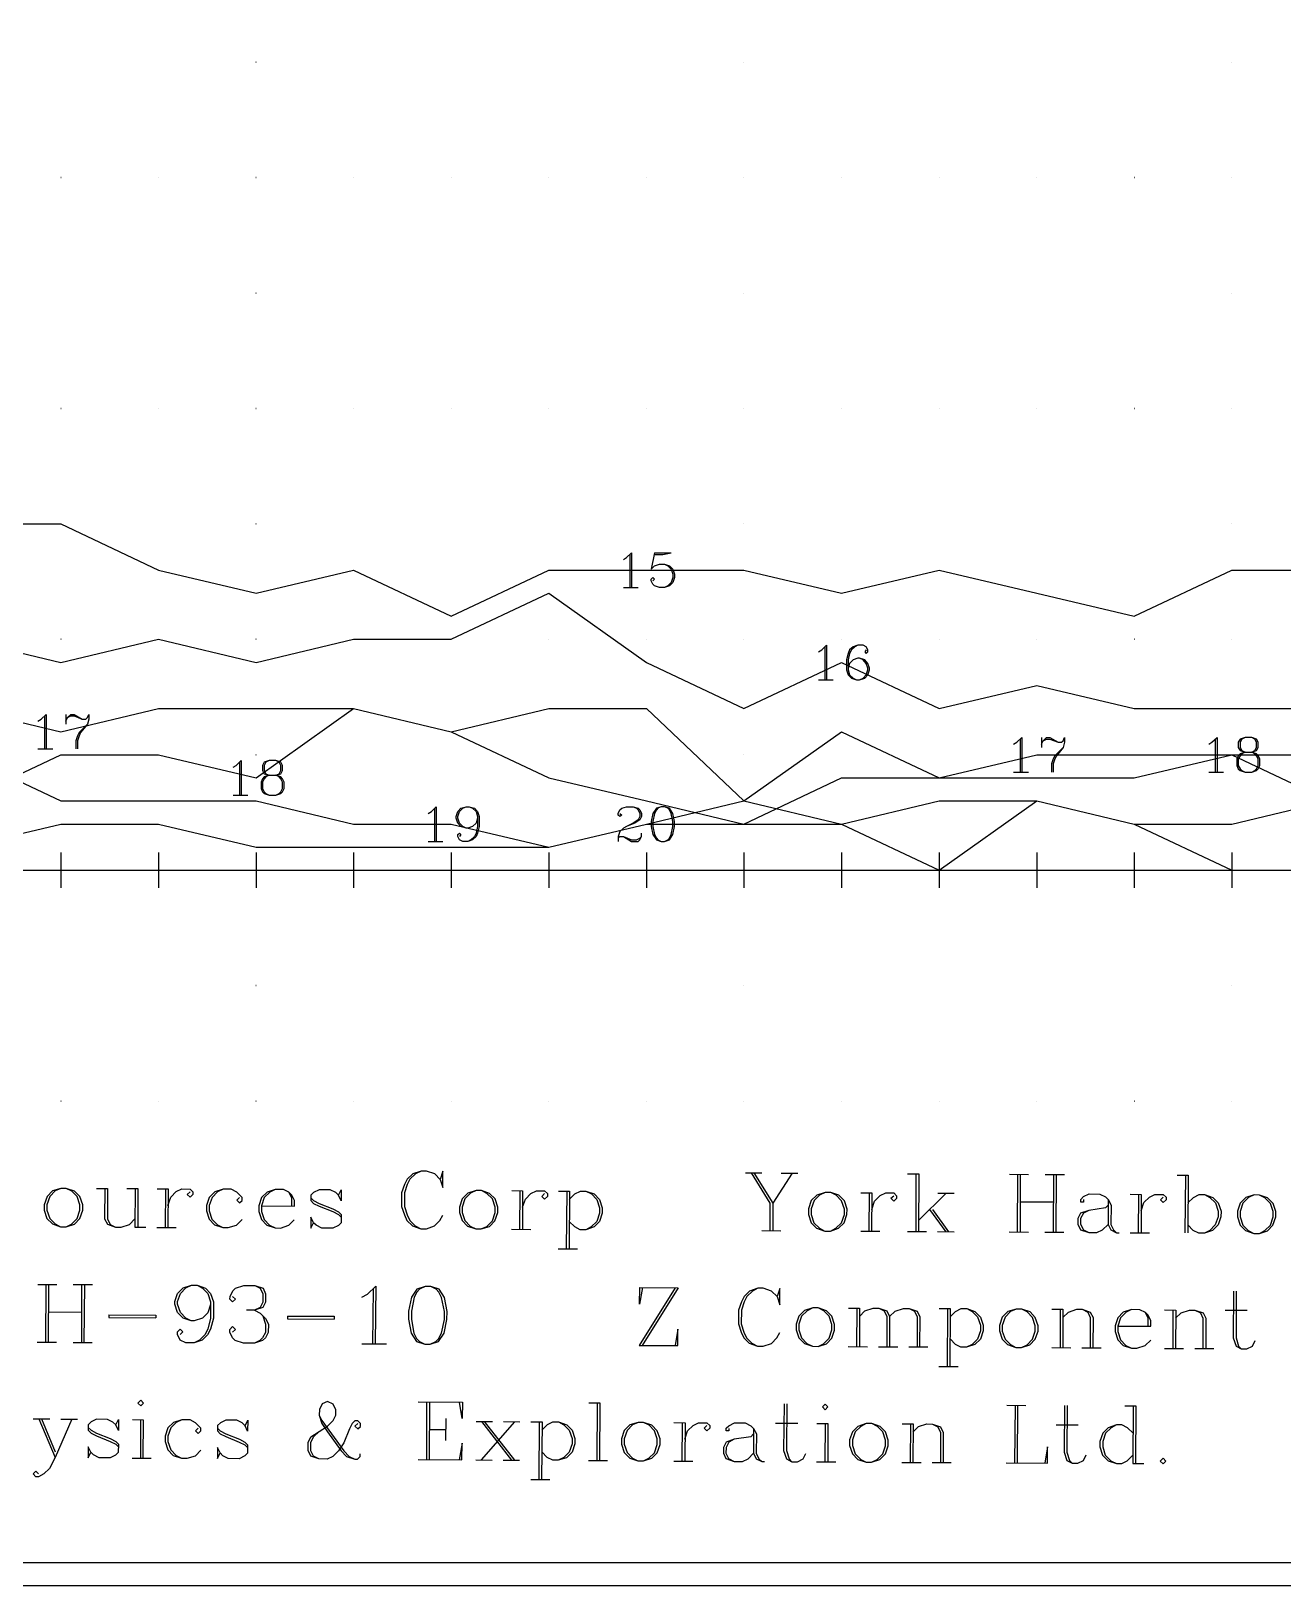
# Model space of a CAD drawing. Extents: x 10 to 200, y 0 to 250.
# Drawn here: x 98.9 to 153.1, y 0 to 67.3 of the extents above; entities that cross this region are included whole.
import ezdxf

# ---------------------------------------------------------------- set-up
doc = ezdxf.new("R2010")
doc.units = 0
doc.linetypes.add('1', pattern=[0])
for name, color, linetype in [('1', 7, '1'), ('2', 7, '1'), ('3', 7, '1')]:
    doc.layers.add(name, color=color, linetype=linetype)

msp = doc.modelspace()

# ---------------------------------------------------------------- linework, layer by layer
at = {"layer": '1'}
for p, q in [((124.79, 44.68), (124.79, 43.25)), ((125.86, 44.75), (125.72, 44.04)), ((125.86, 44.75), (126.58, 44.75)), ((124.51, 43.25), (125.15, 43.25)), ((133.24, 40.68), (133.24, 39.25)), ((132.96, 39.25), (133.6, 39.25)), ((100.37, 37.75), (100.37, 37.32)), ((99.44, 37.68), (99.44, 36.25)), ((141.69, 36.68), (141.69, 35.25)), ((142.62, 36.75), (142.62, 36.32)), ((150.14, 36.68), (150.14, 35.25)), ((99.15, 36.25), (99.8, 36.25)), ((107.89, 35.68), (107.89, 34.25)), ((141.41, 35.25), (142.05, 35.25)), ((149.86, 35.25), (150.5, 35.25)), ((107.61, 34.25), (108.25, 34.25)), ((116.34, 33.68), (116.34, 32.25)), ((100.15, 31.76), (100.15, 30.24)), ((104.38, 31.76), (104.38, 30.24)), ((108.61, 31.76), (108.61, 30.24)), ((112.83, 31.76), (112.83, 30.24)), ((116.06, 32.25), (116.7, 32.25)), ((117.06, 31.76), (117.06, 30.24)), ((121.28, 31.76), (121.28, 30.24)), ((125.51, 31.76), (125.51, 30.24)), ((129.73, 31.76), (129.73, 30.24)), ((133.96, 31.76), (133.96, 30.24)), ((138.18, 31.76), (138.18, 30.24)), ((142.41, 31.76), (142.41, 30.24)), ((146.63, 31.76), (146.63, 30.24)), ((150.86, 31.76), (150.86, 30.24)), ((99.39, 31), (100.92, 31)), ((103.62, 31), (105.14, 31)), ((107.84, 31), (109.37, 31)), ((112.07, 31), (113.59, 31)), ((116.29, 31), (117.82, 31)), ((120.52, 31), (122.04, 31)), ((124.75, 31), (126.27, 31)), ((128.97, 31), (130.49, 31)), ((133.2, 31), (134.72, 31)), ((137.42, 31), (138.94, 31)), ((141.65, 31), (143.17, 31)), ((145.87, 31), (147.4, 31)), ((150.1, 31), (151.62, 31))]:
    msp.add_line(p, q, dxfattribs=at)
for points in [[(95.93, 46), (100.15, 46), (104.38, 44), (108.61, 43), (112.83, 44), (117.06, 42), (121.28, 44), (125.51, 44), (129.73, 44), (133.96, 43), (138.18, 44), (142.41, 43), (146.63, 42), (150.86, 44), (155.08, 44), (159.31, 41), (163.54, 43), (167.76, 41), (171.99, 42), (176.21, 43), (180.44, 41), (184.66, 43), (188.89, 44), (191, 45)], [(124.51, 44.46), (124.65, 44.54), (124.86, 44.75), (124.86, 43.25)], [(125.86, 44.68), (126.22, 44.68), (126.58, 44.75)], [(125.72, 44.04), (125.86, 44.18), (126.08, 44.25), (126.29, 44.25), (126.51, 44.18), (126.65, 44.04), (126.72, 43.82), (126.72, 43.68), (126.65, 43.46), (126.51, 43.32), (126.29, 43.25), (126.08, 43.25), (125.86, 43.32), (125.79, 43.39), (125.72, 43.54), (125.72, 43.61), (125.79, 43.68), (125.86, 43.61), (125.79, 43.54)], [(126.29, 44.25), (126.44, 44.18), (126.58, 44.04), (126.65, 43.82), (126.65, 43.68), (126.58, 43.46), (126.44, 43.32), (126.29, 43.25)], [(95.93, 41), (100.15, 40), (104.38, 41), (108.61, 40), (112.83, 41), (117.06, 41), (121.28, 43), (125.51, 40), (129.73, 38), (133.96, 40), (138.18, 38), (142.41, 39), (146.63, 38), (150.86, 38), (155.08, 38), (159.31, 41), (163.54, 40), (167.76, 38), (171.99, 38), (176.21, 39), (180.44, 39), (184.66, 40), (188.89, 40), (191, 41)], [(132.96, 40.46), (133.1, 40.54), (133.31, 40.75), (133.31, 39.25)], [(135.03, 40.54), (134.96, 40.46), (135.03, 40.39), (135.1, 40.46), (135.1, 40.54), (135.03, 40.68), (134.89, 40.75), (134.67, 40.75), (134.46, 40.68), (134.31, 40.54), (134.24, 40.39), (134.17, 40.11), (134.17, 39.68), (134.24, 39.46), (134.39, 39.32), (134.6, 39.25), (134.74, 39.25), (134.96, 39.32), (135.1, 39.46), (135.17, 39.68), (135.17, 39.75), (135.1, 39.96), (134.96, 40.11), (134.74, 40.18), (134.67, 40.18), (134.46, 40.11), (134.31, 39.96), (134.24, 39.75)], [(134.67, 40.75), (134.53, 40.68), (134.39, 40.54), (134.31, 40.39), (134.24, 40.11), (134.24, 39.68), (134.31, 39.46), (134.46, 39.32), (134.6, 39.25)], [(134.74, 39.25), (134.89, 39.32), (135.03, 39.46), (135.1, 39.68), (135.1, 39.75), (135.03, 39.96), (134.89, 40.11), (134.74, 40.18)], [(95.93, 38), (100.15, 37), (104.38, 38), (108.61, 38), (112.83, 38), (117.06, 37), (121.28, 38), (125.51, 38), (129.73, 34), (133.96, 37), (138.18, 35), (142.41, 36), (146.63, 36), (150.86, 36), (155.08, 36), (159.31, 36), (163.54, 35), (167.76, 36), (171.99, 34), (176.21, 37), (180.44, 36), (184.66, 36), (188.89, 36), (191, 38)], [(95.93, 34), (100.15, 36), (104.38, 36), (108.61, 35), (112.83, 38), (117.06, 37), (121.28, 35), (125.51, 34), (129.73, 33), (133.96, 35), (138.18, 35), (142.41, 35), (146.63, 35), (150.86, 36), (155.08, 34), (159.31, 36), (163.54, 34), (167.76, 34), (171.99, 35), (176.21, 34), (180.44, 35), (184.66, 34), (188.89, 35), (191, 36)], [(99.15, 37.46), (99.3, 37.54), (99.51, 37.75), (99.51, 36.25)], [(100.37, 37.46), (100.44, 37.61), (100.58, 37.75), (100.73, 37.75), (101.08, 37.54), (101.23, 37.54), (101.3, 37.61), (101.37, 37.75)], [(101.37, 37.75), (101.37, 37.54), (101.3, 37.32), (101.01, 36.96), (100.94, 36.82), (100.87, 36.61), (100.87, 36.25)], [(100.44, 37.61), (100.58, 37.68), (100.73, 37.68), (101.08, 37.54)], [(101.3, 37.32), (100.94, 36.96), (100.87, 36.82), (100.8, 36.61), (100.8, 36.25)], [(141.41, 36.46), (141.55, 36.54), (141.77, 36.75), (141.77, 35.25)], [(142.62, 36.46), (142.69, 36.61), (142.84, 36.75), (142.98, 36.75), (143.34, 36.54), (143.48, 36.54), (143.55, 36.61), (143.62, 36.75)], [(142.69, 36.61), (142.84, 36.68), (142.98, 36.68), (143.34, 36.54)], [(143.62, 36.75), (143.62, 36.54), (143.55, 36.32), (143.27, 35.96), (143.19, 35.82), (143.12, 35.61), (143.12, 35.25)], [(149.86, 36.46), (150, 36.54), (150.22, 36.75), (150.22, 35.25)], [(151.43, 36.75), (151.22, 36.68), (151.14, 36.54), (151.14, 36.32), (151.22, 36.18), (151.43, 36.11), (151.72, 36.11), (151.93, 36.18), (152, 36.32), (152, 36.54), (151.93, 36.68), (151.72, 36.75), (151.43, 36.75)], [(151.43, 36.75), (151.29, 36.68), (151.22, 36.54), (151.22, 36.32), (151.29, 36.18), (151.43, 36.11)], [(151.72, 36.11), (151.86, 36.18), (151.93, 36.32), (151.93, 36.54), (151.86, 36.68), (151.72, 36.75)], [(95.93, 36), (100.15, 34), (104.38, 34), (108.61, 34), (112.83, 33), (117.06, 33), (121.28, 32), (125.51, 33), (129.73, 33), (133.96, 33), (138.18, 34), (142.41, 34), (146.63, 33), (150.86, 33), (155.08, 34), (159.31, 33), (163.54, 34), (167.76, 33), (171.99, 34), (176.21, 33), (180.44, 33), (184.66, 34), (188.89, 32), (191, 34)], [(107.61, 35.46), (107.75, 35.54), (107.96, 35.75), (107.96, 34.25)], [(109.18, 35.75), (108.96, 35.68), (108.89, 35.54), (108.89, 35.32), (108.96, 35.18), (109.18, 35.11), (109.46, 35.11), (109.68, 35.18), (109.75, 35.32), (109.75, 35.54), (109.68, 35.68), (109.46, 35.75), (109.18, 35.75)], [(109.18, 35.75), (109.03, 35.68), (108.96, 35.54), (108.96, 35.32), (109.03, 35.18), (109.18, 35.11)], [(109.46, 35.11), (109.61, 35.18), (109.68, 35.32), (109.68, 35.54), (109.61, 35.68), (109.46, 35.75)], [(143.55, 36.32), (143.19, 35.96), (143.12, 35.82), (143.05, 35.61), (143.05, 35.25)], [(151.43, 36.11), (151.22, 36.04), (151.14, 35.96), (151.07, 35.82), (151.07, 35.54), (151.14, 35.39), (151.22, 35.32), (151.43, 35.25), (151.72, 35.25), (151.93, 35.32), (152, 35.39), (152.07, 35.54), (152.07, 35.82), (152, 35.96), (151.93, 36.04), (151.72, 36.11)], [(151.43, 36.11), (151.29, 36.04), (151.22, 35.96), (151.14, 35.82), (151.14, 35.54), (151.22, 35.39), (151.29, 35.32), (151.43, 35.25)], [(151.72, 35.25), (151.86, 35.32), (151.93, 35.39), (152, 35.54), (152, 35.82), (151.93, 35.96), (151.86, 36.04), (151.72, 36.11)], [(109.18, 35.11), (108.96, 35.04), (108.89, 34.96), (108.82, 34.82), (108.82, 34.54), (108.89, 34.39), (108.96, 34.32), (109.18, 34.25), (109.46, 34.25), (109.68, 34.32), (109.75, 34.39), (109.82, 34.54), (109.82, 34.82), (109.75, 34.96), (109.68, 35.04), (109.46, 35.11)], [(109.18, 35.11), (109.03, 35.04), (108.96, 34.96), (108.89, 34.82), (108.89, 34.54), (108.96, 34.39), (109.03, 34.32), (109.18, 34.25)], [(109.46, 34.25), (109.61, 34.32), (109.68, 34.39), (109.75, 34.54), (109.75, 34.82), (109.68, 34.96), (109.61, 35.04), (109.46, 35.11)], [(95.93, 32), (100.15, 33), (104.38, 33), (108.61, 32), (112.83, 32), (117.06, 32), (121.28, 32), (125.51, 33), (129.73, 34), (133.96, 33), (138.18, 31), (142.41, 34), (146.63, 33), (150.86, 31), (155.08, 31), (159.31, 33), (163.54, 32), (167.76, 33), (171.99, 32), (176.21, 33), (180.44, 33), (184.66, 33), (188.89, 32), (191, 33)], [(116.06, 33.46), (116.2, 33.54), (116.41, 33.75), (116.41, 32.25)], [(118.2, 33.25), (118.13, 33.04), (117.98, 32.89), (117.77, 32.82), (117.7, 32.82), (117.48, 32.89), (117.34, 33.04), (117.27, 33.25), (117.27, 33.32), (117.34, 33.54), (117.48, 33.68), (117.7, 33.75), (117.84, 33.75), (118.06, 33.68), (118.2, 33.54), (118.27, 33.32), (118.27, 32.89), (118.2, 32.61), (118.13, 32.46), (117.98, 32.32), (117.77, 32.25), (117.56, 32.25), (117.41, 32.32), (117.34, 32.46), (117.34, 32.54), (117.41, 32.61), (117.48, 32.54), (117.41, 32.46)], [(117.7, 32.82), (117.56, 32.89), (117.41, 33.04), (117.34, 33.25), (117.34, 33.32), (117.41, 33.54), (117.56, 33.68), (117.7, 33.75)], [(117.84, 33.75), (117.98, 33.68), (118.13, 33.54), (118.2, 33.32), (118.2, 32.89), (118.13, 32.61), (118.06, 32.46), (117.91, 32.32), (117.77, 32.25)], [(124.36, 33.46), (124.44, 33.39), (124.36, 33.32), (124.29, 33.39), (124.29, 33.46), (124.36, 33.61), (124.44, 33.68), (124.65, 33.75), (124.94, 33.75), (125.15, 33.68), (125.22, 33.61), (125.29, 33.46), (125.29, 33.32), (125.22, 33.18), (125.01, 33.04), (124.65, 32.89), (124.51, 32.82), (124.36, 32.68), (124.29, 32.46), (124.29, 32.25)], [(124.94, 33.75), (125.08, 33.68), (125.15, 33.61), (125.22, 33.46), (125.22, 33.32), (125.15, 33.18), (124.94, 33.04), (124.65, 32.89)], [(126.15, 33.75), (125.94, 33.68), (125.79, 33.46), (125.72, 33.11), (125.72, 32.89), (125.79, 32.54), (125.94, 32.32), (126.15, 32.25), (126.29, 32.25), (126.51, 32.32), (126.65, 32.54), (126.72, 32.89), (126.72, 33.11), (126.65, 33.46), (126.51, 33.68), (126.29, 33.75), (126.15, 33.75)], [(126.15, 33.75), (126.01, 33.68), (125.94, 33.61), (125.86, 33.46), (125.79, 33.11), (125.79, 32.89), (125.86, 32.54), (125.94, 32.39), (126.01, 32.32), (126.15, 32.25)], [(126.29, 32.25), (126.44, 32.32), (126.51, 32.39), (126.58, 32.54), (126.65, 32.89), (126.65, 33.11), (126.58, 33.46), (126.51, 33.61), (126.44, 33.68), (126.29, 33.75)], [(124.29, 32.39), (124.36, 32.46), (124.51, 32.46), (124.86, 32.32), (125.08, 32.32), (125.22, 32.39), (125.29, 32.46)], [(124.51, 32.46), (124.86, 32.25), (125.15, 32.25), (125.22, 32.32), (125.29, 32.46), (125.29, 32.61)], [(95.93, 31), (100.15, 31), (104.38, 31), (108.61, 31), (112.83, 31), (117.06, 31), (121.28, 31), (125.51, 31), (129.73, 31), (133.96, 31), (138.18, 31), (142.41, 31), (146.63, 31), (150.86, 31), (155.08, 31), (159.31, 31), (163.54, 31), (167.76, 31), (171.99, 31), (176.21, 31), (180.44, 31), (184.66, 31), (188.89, 31), (191, 31)]]:
    msp.add_lwpolyline(points, dxfattribs=at)
at = {"layer": '2'}
for p, q in [((129.8, 17.89), (130.51, 17.89)), ((131.82, 17.88), (130.98, 16.58)), ((131.35, 17.88), (132.06, 17.88)), ((136.82, 17.85), (137.3, 17.85)), ((137.18, 17.85), (137.17, 15.35)), ((137.3, 17.85), (137.29, 15.35)), ((141.23, 17.83), (142.06, 17.82)), ((141.58, 17.83), (141.57, 15.33)), ((141.7, 17.83), (141.69, 15.33)), ((142.78, 17.82), (143.61, 17.82)), ((143.13, 17.82), (143.12, 15.32)), ((143.25, 17.82), (143.24, 15.32)), ((148.49, 17.79), (148.97, 17.79)), ((148.85, 17.79), (148.83, 15.29)), ((148.97, 17.79), (148.95, 15.29)), ((101.7, 17.22), (102.18, 17.21)), ((103.01, 17.21), (103.49, 17.21)), ((103.37, 17.21), (103.36, 15.54)), ((103.49, 17.21), (103.48, 15.54)), ((104.32, 17.2), (104.8, 17.2)), ((104.68, 17.2), (104.67, 15.53)), ((104.8, 17.2), (104.79, 15.53)), ((119.68, 17.12), (120.15, 17.11)), ((120.03, 17.11), (120.02, 15.45)), ((120.15, 17.11), (120.14, 15.45)), ((121.7, 17.1), (122.18, 17.1)), ((122.06, 17.1), (122.04, 14.6)), ((122.18, 17.1), (122.16, 14.6)), ((134.79, 17.03), (135.27, 17.03)), ((135.15, 17.03), (135.14, 15.36)), ((135.27, 17.03), (135.26, 15.36)), ((138.49, 17.01), (137.29, 15.83)), ((138.13, 17.01), (138.84, 17.01)), ((146.46, 16.97), (146.94, 16.96)), ((146.82, 16.96), (146.81, 15.3)), ((146.94, 16.96), (146.93, 15.3)), ((137.77, 16.3), (138.48, 15.34)), ((137.89, 16.3), (138.59, 15.34)), ((141.7, 16.64), (143.13, 16.63)), ((103.36, 15.54), (103.83, 15.54)), ((104.31, 15.53), (105.14, 15.53)), ((119.67, 15.45), (120.5, 15.44)), ((130.5, 15.39), (131.33, 15.38)), ((134.79, 15.36), (135.62, 15.36)), ((136.81, 15.35), (137.64, 15.35)), ((138.12, 15.35), (138.83, 15.34)), ((141.21, 15.33), (142.05, 15.32)), ((142.76, 15.32), (143.59, 15.32)), ((146.45, 15.3), (147.29, 15.29)), ((121.69, 14.6), (122.52, 14.6)), ((99.15, 13.06), (99.98, 13.06)), ((99.5, 13.06), (99.49, 10.56)), ((99.62, 13.06), (99.61, 10.56)), ((100.69, 13.05), (101.53, 13.05)), ((101.05, 13.05), (101.04, 10.55)), ((101.17, 13.05), (101.15, 10.55)), ((113.67, 12.86), (113.65, 10.48)), ((126.76, 12.91), (125.2, 10.42)), ((126.88, 12.91), (125.32, 10.42)), ((99.61, 11.87), (101.04, 11.86)), ((134.26, 12.03), (134.74, 12.03)), ((134.62, 12.03), (134.61, 10.37)), ((134.74, 12.03), (134.73, 10.36)), ((138.19, 12.01), (138.66, 12.01)), ((138.54, 12.01), (138.53, 9.51)), ((138.66, 12.01), (138.65, 9.51)), ((143.07, 11.98), (143.54, 11.98)), ((143.43, 11.98), (143.42, 10.32)), ((143.54, 11.98), (143.54, 10.32)), ((147.95, 11.96), (148.43, 11.95)), ((148.31, 11.96), (148.3, 10.29)), ((148.43, 11.95), (148.42, 10.29)), ((150.57, 11.94), (151.52, 11.94)), ((99.13, 10.56), (99.96, 10.56)), ((100.68, 10.55), (101.51, 10.55)), ((113.18, 10.49), (114.25, 10.48)), ((134.25, 10.37), (135.08, 10.36)), ((135.56, 10.36), (136.39, 10.36)), ((136.87, 10.35), (137.7, 10.35)), ((143.06, 10.32), (143.89, 10.31)), ((144.37, 10.31), (145.2, 10.31)), ((147.94, 10.29), (148.77, 10.29)), ((149.25, 10.28), (150.08, 10.28)), ((138.17, 9.51), (139.01, 9.51)), ((115.99, 7.97), (115.98, 5.47)), ((116.11, 7.97), (116.1, 5.47)), ((123.01, 7.93), (123.49, 7.93)), ((123.37, 7.93), (123.36, 5.43)), ((123.49, 7.93), (123.48, 5.43)), ((141.11, 7.83), (141.94, 7.82)), ((141.47, 7.83), (141.45, 5.33)), ((141.58, 7.83), (141.57, 5.33)), ((146.23, 7.8), (146.7, 7.8)), ((146.58, 7.8), (146.57, 5.3)), ((146.7, 7.8), (146.69, 5.3)), ((98.96, 7.23), (99.68, 7.23)), ((99.2, 7.23), (99.9, 5.56)), ((99.32, 7.23), (99.91, 5.8)), ((100.15, 7.22), (100.87, 7.22)), ((103.25, 7.21), (103.72, 7.2)), ((103.6, 7.21), (103.6, 5.54)), ((103.72, 7.2), (103.71, 5.54)), ((116.1, 6.78), (116.82, 6.77)), ((116.82, 7.25), (116.81, 6.3)), ((118.13, 7.12), (118.84, 7.12)), ((119.79, 7.11), (118.36, 5.46)), ((118.37, 7.12), (119.67, 5.45)), ((118.49, 7.12), (119.79, 5.45)), ((119.32, 7.12), (120.03, 7.11)), ((120.51, 7.11), (120.99, 7.11)), ((120.87, 7.11), (120.85, 4.61)), ((120.99, 7.11), (120.97, 4.61)), ((126.7, 7.08), (127.18, 7.07)), ((127.06, 7.07), (127.05, 5.41)), ((127.18, 7.07), (127.17, 5.41)), ((131.1, 7.05), (132.06, 7.05)), ((132.89, 7.04), (133.37, 7.04)), ((133.25, 7.04), (133.24, 5.37)), ((133.37, 7.04), (133.36, 5.37)), ((136.58, 7.02), (137.06, 7.02)), ((136.94, 7.02), (136.93, 5.35)), ((137.06, 7.02), (137.05, 5.35)), ((143.25, 6.98), (144.2, 6.98)), ((103.24, 5.54), (104.07, 5.54)), ((118.12, 5.46), (118.83, 5.45)), ((119.31, 5.45), (120.02, 5.45)), ((123, 5.43), (123.83, 5.43)), ((126.69, 5.41), (127.52, 5.4)), ((132.88, 5.37), (133.71, 5.37)), ((136.57, 5.35), (137.4, 5.35)), ((137.88, 5.35), (138.71, 5.34)), ((146.57, 5.3), (147.05, 5.3)), ((120.5, 4.61), (121.33, 4.61))]:
    msp.add_line(p, q, dxfattribs=at)
for points in [[(11, 1), (11, 249), (199, 249), (199, 1), (11, 1)], [(108.61, 66), (108.6, 66), (108.6, 66), (108.61, 66), (108.61, 66)], [(129.73, 66), (129.73, 66), (129.73, 66), (129.73, 66), (129.73, 66)], [(150.86, 66), (150.86, 66), (150.86, 66), (150.86, 66), (150.86, 66)], [(100.16, 61), (100.15, 61), (100.15, 61), (100.16, 61), (100.16, 61)], [(104.38, 61), (104.38, 61), (104.38, 61), (104.38, 61), (104.38, 61)], [(108.61, 61), (108.6, 61), (108.6, 61), (108.61, 61), (108.61, 61)], [(108.61, 61), (108.6, 61), (108.6, 61), (108.61, 61), (108.61, 61)], [(112.83, 61), (112.83, 61), (112.83, 61), (112.83, 61), (112.83, 61)], [(117.06, 61), (117.05, 61), (117.05, 61), (117.06, 61), (117.06, 61)], [(121.28, 61), (121.28, 61), (121.28, 61), (121.28, 61), (121.28, 61)], [(125.51, 61), (125.51, 61), (125.51, 61), (125.51, 61), (125.51, 61)], [(129.73, 61), (129.73, 61), (129.73, 61), (129.73, 61), (129.73, 61)], [(129.73, 61), (129.73, 61), (129.73, 61), (129.73, 61), (129.73, 61)], [(133.96, 61), (133.96, 61), (133.96, 61), (133.96, 61), (133.96, 61)], [(138.18, 61), (138.18, 61), (138.18, 61), (138.18, 61), (138.18, 61)], [(142.41, 61), (142.41, 61), (142.41, 61), (142.41, 61), (142.41, 61)], [(146.64, 61), (146.63, 61), (146.63, 61), (146.64, 61), (146.64, 61)], [(150.86, 61), (150.86, 61), (150.86, 61), (150.86, 61), (150.86, 61)], [(150.86, 61), (150.86, 61), (150.86, 61), (150.86, 61), (150.86, 61)], [(108.61, 56), (108.6, 56), (108.6, 56), (108.61, 56), (108.61, 56)], [(129.73, 56), (129.73, 56), (129.73, 56), (129.73, 56), (129.73, 56)], [(150.86, 56), (150.86, 56), (150.86, 56), (150.86, 56), (150.86, 56)], [(100.16, 51), (100.15, 51), (100.15, 51), (100.16, 51), (100.16, 51)], [(104.38, 51), (104.38, 51), (104.38, 51), (104.38, 51), (104.38, 51)], [(108.61, 51), (108.6, 51), (108.6, 51), (108.61, 51), (108.61, 51)], [(108.61, 51), (108.6, 51), (108.6, 51), (108.61, 51), (108.61, 51)], [(112.83, 51), (112.83, 51), (112.83, 51), (112.83, 51), (112.83, 51)], [(117.06, 51), (117.05, 51), (117.05, 51), (117.06, 51), (117.06, 51)], [(121.28, 51), (121.28, 51), (121.28, 51), (121.28, 51), (121.28, 51)], [(125.51, 51), (125.51, 51), (125.51, 51), (125.51, 51), (125.51, 51)], [(129.73, 51), (129.73, 51), (129.73, 51), (129.73, 51), (129.73, 51)], [(129.73, 51), (129.73, 51), (129.73, 51), (129.73, 51), (129.73, 51)], [(133.96, 51), (133.96, 51), (133.96, 51), (133.96, 51), (133.96, 51)], [(138.18, 51), (138.18, 51), (138.18, 51), (138.18, 51), (138.18, 51)], [(142.41, 51), (142.41, 51), (142.41, 51), (142.41, 51), (142.41, 51)], [(146.64, 51), (146.63, 51), (146.63, 51), (146.64, 51), (146.64, 51)], [(150.86, 51), (150.86, 51), (150.86, 51), (150.86, 51), (150.86, 51)], [(150.86, 51), (150.86, 51), (150.86, 51), (150.86, 51), (150.86, 51)], [(108.61, 46), (108.6, 46), (108.6, 46), (108.61, 46), (108.61, 46)], [(129.73, 46), (129.73, 46), (129.73, 46), (129.73, 46), (129.73, 46)], [(150.86, 46), (150.86, 46), (150.86, 46), (150.86, 46), (150.86, 46)], [(100.16, 41), (100.15, 41), (100.15, 41), (100.16, 41), (100.16, 41)], [(104.38, 41), (104.38, 41), (104.38, 41), (104.38, 41), (104.38, 41)], [(108.61, 41), (108.6, 41), (108.6, 41), (108.61, 41), (108.61, 41)], [(108.61, 41), (108.6, 41), (108.6, 41), (108.61, 41), (108.61, 41)], [(112.83, 41), (112.83, 41), (112.83, 41), (112.83, 41), (112.83, 41)], [(117.06, 41), (117.05, 41), (117.05, 41), (117.06, 41), (117.06, 41)], [(121.28, 41), (121.28, 41), (121.28, 41), (121.28, 41), (121.28, 41)], [(125.51, 41), (125.51, 41), (125.51, 41), (125.51, 41), (125.51, 41)], [(129.73, 41), (129.73, 41), (129.73, 41), (129.73, 41), (129.73, 41)], [(129.73, 41), (129.73, 41), (129.73, 41), (129.73, 41), (129.73, 41)], [(133.96, 41), (133.96, 41), (133.96, 41), (133.96, 41), (133.96, 41)], [(138.18, 41), (138.18, 41), (138.18, 41), (138.18, 41), (138.18, 41)], [(142.41, 41), (142.41, 41), (142.41, 41), (142.41, 41), (142.41, 41)], [(146.64, 41), (146.63, 41), (146.63, 41), (146.64, 41), (146.64, 41)], [(150.86, 41), (150.86, 41), (150.86, 41), (150.86, 41), (150.86, 41)], [(150.86, 41), (150.86, 41), (150.86, 41), (150.86, 41), (150.86, 41)], [(108.61, 36), (108.6, 36), (108.6, 36), (108.61, 36), (108.61, 36)], [(129.73, 36), (129.73, 36), (129.73, 36), (129.73, 36), (129.73, 36)], [(150.86, 36), (150.86, 36), (150.86, 36), (150.86, 36), (150.86, 36)], [(100.16, 31), (100.15, 31), (100.15, 31), (100.16, 31), (100.16, 31)], [(104.38, 31), (104.38, 31), (104.38, 31), (104.38, 31), (104.38, 31)], [(108.61, 31), (108.6, 31), (108.6, 31), (108.61, 31), (108.61, 31)], [(108.61, 31), (108.6, 31), (108.6, 31), (108.61, 31), (108.61, 31)], [(112.83, 31), (112.83, 31), (112.83, 31), (112.83, 31), (112.83, 31)], [(117.06, 31), (117.05, 31), (117.05, 31), (117.06, 31), (117.06, 31)], [(121.28, 31), (121.28, 31), (121.28, 31), (121.28, 31), (121.28, 31)], [(125.51, 31), (125.51, 31), (125.51, 31), (125.51, 31), (125.51, 31)], [(129.73, 31), (129.73, 31), (129.73, 31), (129.73, 31), (129.73, 31)], [(129.73, 31), (129.73, 31), (129.73, 31), (129.73, 31), (129.73, 31)], [(133.96, 31), (133.96, 31), (133.96, 31), (133.96, 31), (133.96, 31)], [(138.18, 31), (138.18, 31), (138.18, 31), (138.18, 31), (138.18, 31)], [(142.41, 31), (142.41, 31), (142.41, 31), (142.41, 31), (142.41, 31)], [(146.64, 31), (146.63, 31), (146.63, 31), (146.64, 31), (146.64, 31)], [(150.86, 31), (150.86, 31), (150.86, 31), (150.86, 31), (150.86, 31)], [(150.86, 31), (150.86, 31), (150.86, 31), (150.86, 31), (150.86, 31)], [(108.61, 26), (108.6, 26), (108.6, 26), (108.61, 26), (108.61, 26)], [(129.73, 26), (129.73, 26), (129.73, 26), (129.73, 26), (129.73, 26)], [(150.86, 26), (150.86, 26), (150.86, 26), (150.86, 26), (150.86, 26)], [(100.16, 21), (100.15, 21), (100.15, 21), (100.16, 21), (100.16, 21)], [(104.38, 21), (104.38, 21), (104.38, 21), (104.38, 21), (104.38, 21)], [(108.61, 21), (108.6, 21), (108.6, 21), (108.61, 21), (108.61, 21)], [(108.61, 21), (108.6, 21), (108.6, 21), (108.61, 21), (108.61, 21)], [(112.83, 21), (112.83, 21), (112.83, 21), (112.83, 21), (112.83, 21)], [(117.06, 21), (117.05, 21), (117.05, 21), (117.06, 21), (117.06, 21)], [(121.28, 21), (121.28, 21), (121.28, 21), (121.28, 21), (121.28, 21)], [(125.51, 21), (125.51, 21), (125.51, 21), (125.51, 21), (125.51, 21)], [(129.73, 21), (129.73, 21), (129.73, 21), (129.73, 21), (129.73, 21)], [(129.73, 21), (129.73, 21), (129.73, 21), (129.73, 21), (129.73, 21)], [(133.96, 21), (133.96, 21), (133.96, 21), (133.96, 21), (133.96, 21)], [(138.18, 21), (138.18, 21), (138.18, 21), (138.18, 21), (138.18, 21)], [(142.41, 21), (142.41, 21), (142.41, 21), (142.41, 21), (142.41, 21)], [(146.64, 21), (146.63, 21), (146.63, 21), (146.64, 21), (146.64, 21)], [(150.86, 21), (150.86, 21), (150.86, 21), (150.86, 21), (150.86, 21)], [(150.86, 21), (150.86, 21), (150.86, 21), (150.86, 21), (150.86, 21)], [(116.58, 17.61), (116.7, 17.25), (116.7, 17.97), (116.58, 17.61), (116.35, 17.85), (115.99, 17.97), (115.75, 17.97), (115.39, 17.85), (115.15, 17.62), (115.03, 17.38), (114.91, 17.02), (114.91, 16.43), (115.03, 16.07), (115.14, 15.83), (115.38, 15.59), (115.74, 15.47), (115.98, 15.47), (116.33, 15.59), (116.57, 15.82), (116.69, 16.06)], [(115.75, 17.97), (115.51, 17.85), (115.27, 17.62), (115.15, 17.38), (115.03, 17.02), (115.03, 16.43), (115.15, 16.07), (115.26, 15.83), (115.5, 15.59), (115.74, 15.47)], [(130.04, 17.89), (130.86, 16.58), (130.86, 15.39)], [(130.16, 17.89), (130.98, 16.58), (130.98, 15.39)], [(100.15, 17.22), (99.79, 17.11), (99.56, 16.87), (99.43, 16.51), (99.43, 16.28), (99.55, 15.92), (99.79, 15.68), (100.14, 15.56), (100.38, 15.56), (100.74, 15.67), (100.98, 15.91), (101.1, 16.27), (101.1, 16.5), (100.98, 16.86), (100.75, 17.1), (100.39, 17.22), (100.15, 17.22)], [(100.15, 17.22), (99.91, 17.11), (99.67, 16.87), (99.55, 16.51), (99.55, 16.28), (99.67, 15.92), (99.91, 15.68), (100.14, 15.56)], [(100.38, 15.56), (100.62, 15.67), (100.86, 15.91), (100.98, 16.27), (100.98, 16.51), (100.86, 16.86), (100.63, 17.1), (100.39, 17.22)], [(102.06, 17.21), (102.05, 15.9), (102.17, 15.67), (102.52, 15.54), (102.76, 15.54), (103.12, 15.66), (103.36, 15.9)], [(102.18, 17.21), (102.17, 15.9), (102.29, 15.66), (102.52, 15.54)], [(104.79, 16.48), (104.91, 16.84), (105.15, 17.08), (105.39, 17.2), (105.75, 17.19), (105.87, 17.07), (105.87, 16.95), (105.75, 16.84), (105.63, 16.96), (105.75, 17.07)], [(107.89, 16.82), (107.77, 16.71), (107.89, 16.59), (108.01, 16.7), (108.01, 16.82), (107.77, 17.06), (107.53, 17.18), (107.18, 17.19), (106.82, 17.07), (106.58, 16.83), (106.46, 16.47), (106.46, 16.24), (106.57, 15.88), (106.81, 15.64), (107.17, 15.52), (107.4, 15.52), (107.76, 15.63), (108, 15.87)], [(107.18, 17.19), (106.94, 17.07), (106.7, 16.83), (106.58, 16.47), (106.58, 16.24), (106.69, 15.88), (106.93, 15.64), (107.17, 15.52)], [(108.84, 16.46), (110.27, 16.45), (110.27, 16.69), (110.15, 16.93), (110.03, 17.05), (109.8, 17.17), (109.44, 17.17), (109.08, 17.06), (108.84, 16.82), (108.72, 16.46), (108.72, 16.22), (108.84, 15.87), (109.07, 15.63), (109.43, 15.51), (109.67, 15.5), (110.02, 15.62), (110.26, 15.86)], [(109.44, 17.17), (109.2, 17.05), (108.96, 16.82), (108.84, 16.46), (108.84, 16.22), (108.95, 15.87), (109.19, 15.63), (109.43, 15.51)], [(110.15, 16.45), (110.15, 16.81), (110.03, 17.05)], [(112.17, 16.92), (112.29, 17.16), (112.29, 16.68), (112.17, 16.92), (112.06, 17.04), (111.82, 17.16), (111.34, 17.16), (111.1, 17.04), (110.98, 16.93), (110.98, 16.69), (111.1, 16.57), (111.34, 16.45), (111.93, 16.21), (112.17, 16.09), (112.29, 15.97)], [(118.13, 17.12), (117.77, 17.01), (117.53, 16.77), (117.41, 16.41), (117.41, 16.18), (117.53, 15.82), (117.76, 15.58), (118.12, 15.46), (118.36, 15.46), (118.71, 15.57), (118.95, 15.81), (119.08, 16.17), (119.08, 16.4), (118.96, 16.76), (118.72, 17), (118.37, 17.12), (118.13, 17.12)], [(118.13, 17.12), (117.89, 17.01), (117.65, 16.77), (117.53, 16.41), (117.53, 16.18), (117.64, 15.82), (117.88, 15.58), (118.12, 15.46)], [(118.36, 15.46), (118.6, 15.57), (118.84, 15.81), (118.96, 16.17), (118.96, 16.41), (118.84, 16.76), (118.6, 17), (118.37, 17.12)], [(120.15, 16.4), (120.27, 16.75), (120.51, 16.99), (120.75, 17.11), (121.1, 17.11), (121.22, 16.99), (121.22, 16.87), (121.1, 16.75), (120.98, 16.87), (121.1, 16.99)], [(122.17, 16.74), (122.41, 16.98), (122.65, 17.1), (122.89, 17.1), (123.25, 16.98), (123.48, 16.74), (123.6, 16.38), (123.6, 16.14), (123.48, 15.78), (123.24, 15.55), (122.88, 15.43), (122.64, 15.43), (122.41, 15.55), (122.17, 15.79)], [(122.89, 17.1), (123.13, 16.98), (123.36, 16.74), (123.48, 16.38), (123.48, 16.14), (123.36, 15.79), (123.12, 15.55), (122.88, 15.43)], [(133.25, 17.04), (132.89, 16.92), (132.65, 16.69), (132.53, 16.33), (132.53, 16.09), (132.64, 15.73), (132.88, 15.49), (133.24, 15.37), (133.48, 15.37), (133.83, 15.49), (134.07, 15.73), (134.19, 16.08), (134.2, 16.32), (134.08, 16.68), (133.84, 16.92), (133.49, 17.04), (133.25, 17.04)], [(133.25, 17.04), (133.01, 16.92), (132.77, 16.69), (132.65, 16.33), (132.65, 16.09), (132.76, 15.73), (133, 15.49), (133.24, 15.37)], [(133.48, 15.37), (133.71, 15.49), (133.95, 15.73), (134.08, 16.08), (134.08, 16.32), (133.96, 16.68), (133.72, 16.92), (133.49, 17.04)], [(135.27, 16.31), (135.39, 16.67), (135.63, 16.91), (135.87, 17.02), (136.22, 17.02), (136.34, 16.9), (136.34, 16.78), (136.22, 16.67), (136.1, 16.79), (136.22, 16.9)], [(144.44, 16.74), (144.44, 16.62), (144.32, 16.62), (144.32, 16.74), (144.44, 16.86), (144.68, 16.98), (145.15, 16.97), (145.39, 16.85), (145.51, 16.73), (145.63, 16.49), (145.62, 15.66), (145.74, 15.42), (145.86, 15.3)], [(146.93, 16.25), (147.05, 16.61), (147.29, 16.84), (147.53, 16.96), (147.89, 16.96), (148.01, 16.84), (148.01, 16.72), (147.89, 16.6), (147.77, 16.72), (147.89, 16.84)], [(148.96, 16.59), (149.2, 16.83), (149.44, 16.95), (149.68, 16.95), (150.03, 16.83), (150.27, 16.59), (150.39, 16.23), (150.38, 15.99), (150.26, 15.64), (150.02, 15.4), (149.67, 15.28), (149.43, 15.28), (149.19, 15.4), (148.95, 15.64)], [(149.68, 16.95), (149.91, 16.83), (150.15, 16.59), (150.27, 16.23), (150.27, 15.99), (150.14, 15.64), (149.9, 15.4), (149.67, 15.28)], [(151.82, 16.94), (151.46, 16.82), (151.22, 16.58), (151.1, 16.23), (151.1, 15.99), (151.22, 15.63), (151.45, 15.39), (151.81, 15.27), (152.05, 15.27), (152.4, 15.38), (152.64, 15.62), (152.77, 15.98), (152.77, 16.22), (152.65, 16.57), (152.41, 16.81), (152.06, 16.93), (151.82, 16.94)], [(151.82, 16.94), (151.58, 16.82), (151.34, 16.58), (151.22, 16.22), (151.22, 15.99), (151.33, 15.63), (151.57, 15.39), (151.81, 15.27)], [(152.05, 15.27), (152.29, 15.39), (152.53, 15.62), (152.65, 15.98), (152.65, 16.22), (152.53, 16.57), (152.29, 16.81), (152.06, 16.93)], [(110.98, 16.81), (111.1, 16.69), (111.34, 16.57), (111.93, 16.33), (112.17, 16.2), (112.29, 16.09), (112.29, 15.73), (112.17, 15.61), (111.93, 15.49), (111.45, 15.49), (111.21, 15.62), (111.1, 15.73), (110.98, 15.97), (110.98, 15.5), (111.1, 15.73)], [(145.51, 16.49), (145.39, 16.38), (144.67, 16.26), (144.31, 16.14), (144.19, 15.91), (144.19, 15.67), (144.31, 15.43), (144.67, 15.31), (145.02, 15.31), (145.26, 15.42), (145.5, 15.66)], [(144.67, 16.26), (144.43, 16.14), (144.31, 15.91), (144.31, 15.67), (144.43, 15.43), (144.67, 15.31)], [(145.51, 16.73), (145.5, 15.66), (145.62, 15.42), (145.86, 15.3), (145.98, 15.3)], [(106.64, 12.19), (106.52, 11.83), (106.28, 11.6), (105.92, 11.48), (105.8, 11.48), (105.45, 11.6), (105.21, 11.84), (105.09, 12.2), (105.09, 12.32), (105.21, 12.67), (105.45, 12.91), (105.81, 13.03), (106.05, 13.02), (106.41, 12.9), (106.64, 12.66), (106.76, 12.31), (106.76, 11.59), (106.63, 11.12), (106.51, 10.88), (106.27, 10.64), (105.92, 10.53), (105.56, 10.53), (105.32, 10.65), (105.2, 10.89), (105.21, 11.01), (105.32, 11.12), (105.44, 11), (105.32, 10.89)], [(105.8, 11.48), (105.57, 11.6), (105.33, 11.84), (105.21, 12.2), (105.21, 12.32), (105.33, 12.67), (105.57, 12.91), (105.81, 13.03)], [(106.05, 13.02), (106.29, 12.9), (106.52, 12.67), (106.64, 12.31), (106.64, 11.59), (106.52, 11.12), (106.39, 10.88), (106.16, 10.64), (105.92, 10.53)], [(107.59, 12.54), (107.71, 12.42), (107.59, 12.3), (107.47, 12.42), (107.48, 12.54), (107.6, 12.78), (107.72, 12.9), (108.07, 13.01), (108.55, 13.01), (108.91, 12.89), (109.02, 12.65), (109.02, 12.29), (108.9, 12.06), (108.54, 11.94), (108.19, 11.94)], [(108.55, 13.01), (108.79, 12.89), (108.9, 12.65), (108.9, 12.29), (108.78, 12.06), (108.54, 11.94)], [(113.19, 12.51), (113.43, 12.63), (113.79, 12.98), (113.77, 10.48)], [(115.93, 12.97), (115.57, 12.85), (115.33, 12.5), (115.21, 11.9), (115.21, 11.55), (115.32, 10.95), (115.56, 10.59), (115.92, 10.47), (116.15, 10.47), (116.51, 10.59), (116.75, 10.94), (116.87, 11.54), (116.88, 11.89), (116.76, 12.49), (116.53, 12.85), (116.17, 12.97), (115.93, 12.97)], [(115.93, 12.97), (115.69, 12.85), (115.57, 12.73), (115.45, 12.5), (115.33, 11.9), (115.33, 11.54), (115.44, 10.95), (115.56, 10.71), (115.68, 10.59), (115.92, 10.47)], [(116.15, 10.47), (116.39, 10.59), (116.51, 10.7), (116.63, 10.94), (116.76, 11.54), (116.76, 11.89), (116.64, 12.49), (116.52, 12.73), (116.41, 12.85), (116.17, 12.97)], [(125.34, 12.92), (125.21, 12.2), (125.22, 12.92), (126.88, 12.91)], [(131.17, 12.53), (131.28, 12.17), (131.29, 12.88), (131.17, 12.53), (130.93, 12.77), (130.57, 12.89), (130.34, 12.89), (129.98, 12.77), (129.74, 12.54), (129.62, 12.3), (129.5, 11.94), (129.49, 11.35), (129.61, 10.99), (129.73, 10.75), (129.96, 10.51), (130.32, 10.39), (130.56, 10.39), (130.92, 10.5), (131.16, 10.74), (131.28, 10.98)], [(130.34, 12.89), (130.1, 12.77), (129.86, 12.53), (129.74, 12.3), (129.62, 11.94), (129.61, 11.35), (129.73, 10.99), (129.85, 10.75), (130.08, 10.51), (130.32, 10.39)], [(150.93, 12.77), (150.92, 10.75), (151.04, 10.39), (151.27, 10.27), (151.51, 10.27), (151.75, 10.39), (151.87, 10.63)], [(151.05, 12.77), (151.04, 10.75), (151.15, 10.39), (151.27, 10.27)], [(102.23, 11.74), (104.26, 11.73), (104.26, 11.61)], [(102.23, 11.74), (102.23, 11.62), (104.26, 11.61)], [(108.54, 11.94), (108.78, 11.82), (109.02, 11.58), (109.14, 11.34), (109.13, 10.98), (109.01, 10.75), (108.89, 10.63), (108.54, 10.51), (108.06, 10.51), (107.7, 10.63), (107.58, 10.75), (107.47, 10.99), (107.47, 11.11), (107.59, 11.23), (107.71, 11.11), (107.59, 10.99)], [(108.9, 11.7), (109.02, 11.34), (109.01, 10.98), (108.89, 10.75), (108.77, 10.63), (108.54, 10.51)], [(109.97, 11.69), (111.99, 11.68), (111.99, 11.56)], [(109.97, 11.69), (109.97, 11.57), (111.99, 11.56)], [(132.71, 12.04), (132.35, 11.93), (132.11, 11.69), (131.99, 11.33), (131.99, 11.09), (132.11, 10.74), (132.35, 10.5), (132.7, 10.38), (132.94, 10.37), (133.3, 10.49), (133.54, 10.73), (133.66, 11.08), (133.66, 11.32), (133.54, 11.68), (133.31, 11.92), (132.95, 12.04), (132.71, 12.04)], [(132.71, 12.04), (132.47, 11.92), (132.23, 11.69), (132.11, 11.33), (132.11, 11.09), (132.23, 10.74), (132.46, 10.5), (132.7, 10.38)], [(132.94, 10.37), (133.18, 10.49), (133.42, 10.73), (133.54, 11.09), (133.54, 11.32), (133.42, 11.68), (133.19, 11.92), (132.95, 12.04)], [(134.73, 11.67), (134.97, 11.91), (135.33, 12.03), (135.57, 12.03), (135.92, 11.91), (136.04, 11.67), (136.04, 10.36)], [(135.57, 12.03), (135.81, 11.91), (135.92, 11.67), (135.92, 10.36)], [(136.04, 11.67), (136.28, 11.9), (136.64, 12.02), (136.88, 12.02), (137.23, 11.9), (137.35, 11.66), (137.34, 10.35)], [(136.88, 12.02), (137.12, 11.9), (137.23, 11.66), (137.23, 10.35)], [(138.66, 11.65), (138.9, 11.89), (139.14, 12.01), (139.38, 12.01), (139.73, 11.88), (139.97, 11.64), (140.09, 11.29), (140.09, 11.05), (139.97, 10.69), (139.73, 10.46), (139.37, 10.34), (139.13, 10.34), (138.89, 10.46), (138.66, 10.7)], [(139.38, 12.01), (139.62, 11.88), (139.85, 11.65), (139.97, 11.29), (139.97, 11.05), (139.85, 10.69), (139.61, 10.46), (139.37, 10.34)], [(141.52, 11.99), (141.16, 11.88), (140.92, 11.64), (140.8, 11.28), (140.8, 11.05), (140.92, 10.69), (141.15, 10.45), (141.51, 10.33), (141.75, 10.33), (142.11, 10.44), (142.35, 10.68), (142.47, 11.04), (142.47, 11.27), (142.35, 11.63), (142.12, 11.87), (141.76, 11.99), (141.52, 11.99)], [(141.52, 11.99), (141.28, 11.88), (141.04, 11.64), (140.92, 11.28), (140.92, 11.04), (141.04, 10.69), (141.27, 10.45), (141.51, 10.33)], [(141.75, 10.33), (141.99, 10.44), (142.23, 10.68), (142.35, 11.04), (142.35, 11.27), (142.23, 11.63), (142, 11.87), (141.76, 11.99)], [(143.54, 11.62), (143.78, 11.86), (144.14, 11.98), (144.38, 11.98), (144.73, 11.86), (144.85, 11.62), (144.84, 10.31)], [(144.38, 11.98), (144.62, 11.86), (144.73, 11.62), (144.73, 10.31)], [(145.92, 11.25), (147.35, 11.25), (147.35, 11.48), (147.23, 11.72), (147.12, 11.84), (146.88, 11.96), (146.52, 11.97), (146.16, 11.85), (145.92, 11.61), (145.8, 11.26), (145.8, 11.02), (145.92, 10.66), (146.15, 10.42), (146.51, 10.3), (146.75, 10.3), (147.11, 10.41), (147.35, 10.65)], [(146.52, 11.97), (146.28, 11.85), (146.04, 11.61), (145.92, 11.25), (145.92, 11.02), (146.04, 10.66), (146.27, 10.42), (146.51, 10.3)], [(147.23, 11.25), (147.23, 11.6), (147.12, 11.84)], [(148.42, 11.6), (148.66, 11.83), (149.02, 11.95), (149.26, 11.95), (149.62, 11.83), (149.73, 11.59), (149.73, 10.28)], [(149.26, 11.95), (149.5, 11.83), (149.61, 11.59), (149.61, 10.28)], [(125.2, 10.42), (126.87, 10.41), (126.87, 11.12), (126.75, 10.41)], [(103.61, 8.04), (103.49, 7.92), (103.61, 7.8), (103.73, 7.92), (103.61, 8.04)], [(113.01, 7.03), (112.89, 6.92), (113.01, 6.8), (113.13, 6.91), (113.13, 7.03), (113.01, 7.15), (112.89, 7.15), (112.77, 7.03), (112.65, 6.8), (112.41, 6.2), (112.17, 5.85), (111.93, 5.61), (111.69, 5.49), (111.33, 5.5), (110.98, 5.62), (110.86, 5.86), (110.86, 6.21), (110.98, 6.45), (111.7, 6.92), (111.94, 7.16), (112.06, 7.4), (112.06, 7.63), (111.94, 7.87), (111.7, 7.99), (111.47, 7.88), (111.35, 7.64), (111.34, 7.4), (111.46, 7.04), (111.7, 6.68), (112.29, 5.85), (112.52, 5.61), (112.88, 5.49), (113, 5.49), (113.12, 5.6), (113.12, 5.72)], [(115.63, 7.97), (117.54, 7.96), (117.53, 7.25), (117.42, 7.96)], [(131.47, 7.88), (131.45, 5.86), (131.57, 5.5), (131.81, 5.38), (132.05, 5.38), (132.29, 5.5), (132.41, 5.73)], [(131.59, 7.88), (131.57, 5.86), (131.69, 5.5), (131.81, 5.38)], [(133.25, 7.87), (133.13, 7.75), (133.25, 7.63), (133.37, 7.75), (133.25, 7.87)], [(143.61, 7.82), (143.6, 5.79), (143.71, 5.43), (143.95, 5.31), (144.19, 5.31), (144.43, 5.43), (144.55, 5.67)], [(143.73, 7.81), (143.72, 5.79), (143.83, 5.43), (143.95, 5.31)], [(100.63, 7.22), (99.9, 5.56), (99.66, 5.08), (99.42, 4.85), (99.19, 4.73), (99.07, 4.73), (98.95, 4.85), (99.07, 4.97), (99.19, 4.85)], [(101.34, 6.86), (101.46, 6.74), (101.7, 6.62), (102.29, 6.38), (102.53, 6.26), (102.65, 6.14), (102.64, 5.78), (102.52, 5.66), (102.29, 5.55), (101.81, 5.55), (101.57, 5.67), (101.45, 5.79), (101.34, 6.03), (101.33, 5.55), (101.45, 5.79)], [(102.53, 6.97), (102.65, 7.21), (102.65, 6.73), (102.53, 6.97), (102.41, 7.09), (102.18, 7.21), (101.7, 7.22), (101.46, 7.1), (101.34, 6.98), (101.34, 6.74), (101.46, 6.62), (101.7, 6.5), (102.29, 6.26), (102.53, 6.14), (102.65, 6.02)], [(106.1, 6.83), (105.98, 6.72), (106.1, 6.6), (106.22, 6.71), (106.22, 6.83), (105.98, 7.07), (105.75, 7.19), (105.39, 7.2), (105.03, 7.08), (104.79, 6.84), (104.67, 6.48), (104.67, 6.25), (104.79, 5.89), (105.02, 5.65), (105.38, 5.53), (105.62, 5.53), (105.98, 5.64), (106.22, 5.88)], [(105.39, 7.2), (105.15, 7.08), (104.91, 6.84), (104.79, 6.48), (104.79, 6.25), (104.91, 5.89), (105.14, 5.65), (105.38, 5.53)], [(106.94, 6.83), (107.05, 6.71), (107.29, 6.59), (107.89, 6.35), (108.12, 6.23), (108.24, 6.11), (108.24, 5.75), (108.12, 5.63), (107.88, 5.51), (107.4, 5.52), (107.17, 5.64), (107.05, 5.76), (106.93, 6), (106.93, 5.52), (107.05, 5.76)], [(108.13, 6.94), (108.25, 7.18), (108.24, 6.7), (108.13, 6.94), (108.01, 7.06), (107.77, 7.18), (107.3, 7.18), (107.06, 7.07), (106.94, 6.95), (106.94, 6.71), (107.05, 6.59), (107.29, 6.47), (107.88, 6.23), (108.12, 6.11), (108.24, 5.99)], [(111.34, 7.4), (111.46, 7.16), (112.41, 5.85), (112.64, 5.61), (112.88, 5.49)], [(120.98, 6.75), (121.22, 6.99), (121.46, 7.11), (121.7, 7.1), (122.06, 6.98), (122.29, 6.74), (122.41, 6.39), (122.41, 6.15), (122.29, 5.79), (122.05, 5.55), (121.69, 5.44), (121.45, 5.44), (121.21, 5.56), (120.98, 5.8)], [(121.7, 7.1), (121.94, 6.98), (122.17, 6.74), (122.29, 6.39), (122.29, 6.15), (122.17, 5.79), (121.93, 5.56), (121.69, 5.44)], [(125.15, 7.08), (124.79, 6.97), (124.55, 6.73), (124.43, 6.37), (124.43, 6.14), (124.55, 5.78), (124.79, 5.54), (125.14, 5.42), (125.38, 5.42), (125.74, 5.53), (125.98, 5.77), (126.1, 6.13), (126.1, 6.37), (125.98, 6.72), (125.75, 6.96), (125.39, 7.08), (125.15, 7.08)], [(125.15, 7.08), (124.91, 6.97), (124.67, 6.73), (124.55, 6.37), (124.55, 6.14), (124.67, 5.78), (124.91, 5.54), (125.14, 5.42)], [(125.38, 5.42), (125.62, 5.53), (125.86, 5.77), (125.98, 6.13), (125.98, 6.37), (125.86, 6.72), (125.63, 6.96), (125.39, 7.08)], [(127.17, 6.36), (127.29, 6.72), (127.53, 6.95), (127.77, 7.07), (128.13, 7.07), (128.25, 6.95), (128.25, 6.83), (128.13, 6.71), (128.01, 6.83), (128.13, 6.95)], [(129.08, 6.82), (129.08, 6.71), (128.96, 6.71), (128.96, 6.83), (129.08, 6.94), (129.32, 7.06), (129.79, 7.06), (130.03, 6.94), (130.15, 6.82), (130.27, 6.58), (130.26, 5.75), (130.38, 5.51), (130.5, 5.39)], [(130.15, 6.82), (130.14, 5.75), (130.26, 5.51), (130.5, 5.39), (130.62, 5.39)], [(135.03, 7.03), (134.67, 6.91), (134.44, 6.68), (134.31, 6.32), (134.31, 6.08), (134.43, 5.72), (134.67, 5.48), (135.02, 5.36), (135.26, 5.36), (135.62, 5.48), (135.86, 5.72), (135.98, 6.07), (135.98, 6.31), (135.86, 6.67), (135.63, 6.91), (135.27, 7.03), (135.03, 7.03)], [(135.03, 7.03), (134.79, 6.91), (134.55, 6.68), (134.43, 6.32), (134.43, 6.08), (134.55, 5.72), (134.79, 5.48), (135.02, 5.36)], [(135.26, 5.36), (135.5, 5.48), (135.74, 5.72), (135.86, 6.07), (135.86, 6.31), (135.75, 6.67), (135.51, 6.91), (135.27, 7.03)], [(137.05, 6.66), (137.29, 6.9), (137.65, 7.02), (137.89, 7.01), (138.25, 6.89), (138.36, 6.65), (138.36, 5.34)], [(137.89, 7.01), (138.13, 6.89), (138.24, 6.65), (138.24, 5.35)], [(146.58, 6.61), (146.34, 6.85), (146.1, 6.97), (145.87, 6.97), (145.51, 6.85), (145.27, 6.62), (145.15, 6.26), (145.15, 6.02), (145.26, 5.66), (145.5, 5.42), (145.86, 5.3), (146.09, 5.3), (146.33, 5.42), (146.57, 5.66)], [(145.87, 6.97), (145.63, 6.85), (145.39, 6.61), (145.27, 6.26), (145.27, 6.02), (145.38, 5.66), (145.62, 5.42), (145.86, 5.3)], [(111.33, 5.5), (111.1, 5.62), (110.98, 5.85), (110.98, 6.21), (111.1, 6.45), (111.34, 6.69)], [(115.62, 5.47), (117.52, 5.46), (117.53, 6.18), (117.4, 5.46)], [(130.15, 6.58), (130.03, 6.46), (129.31, 6.35), (128.96, 6.23), (128.84, 5.99), (128.84, 5.75), (128.95, 5.52), (129.31, 5.39), (129.67, 5.39), (129.91, 5.51), (130.14, 5.75)], [(129.31, 6.35), (129.08, 6.23), (128.96, 5.99), (128.95, 5.75), (129.07, 5.52), (129.31, 5.39)], [(141.09, 5.33), (142.88, 5.32), (142.88, 6.03), (142.76, 5.32)], [(147.88, 5.53), (147.76, 5.41), (147.88, 5.29), (148, 5.41), (147.88, 5.53)]]:
    msp.add_lwpolyline(points, dxfattribs=at)
at = {"layer": '3'}
msp.add_lwpolyline([(10, 0), (10, 250), (200, 250), (200, 0), (10, 0)], dxfattribs=at)

doc.saveas('drawing.dxf')
